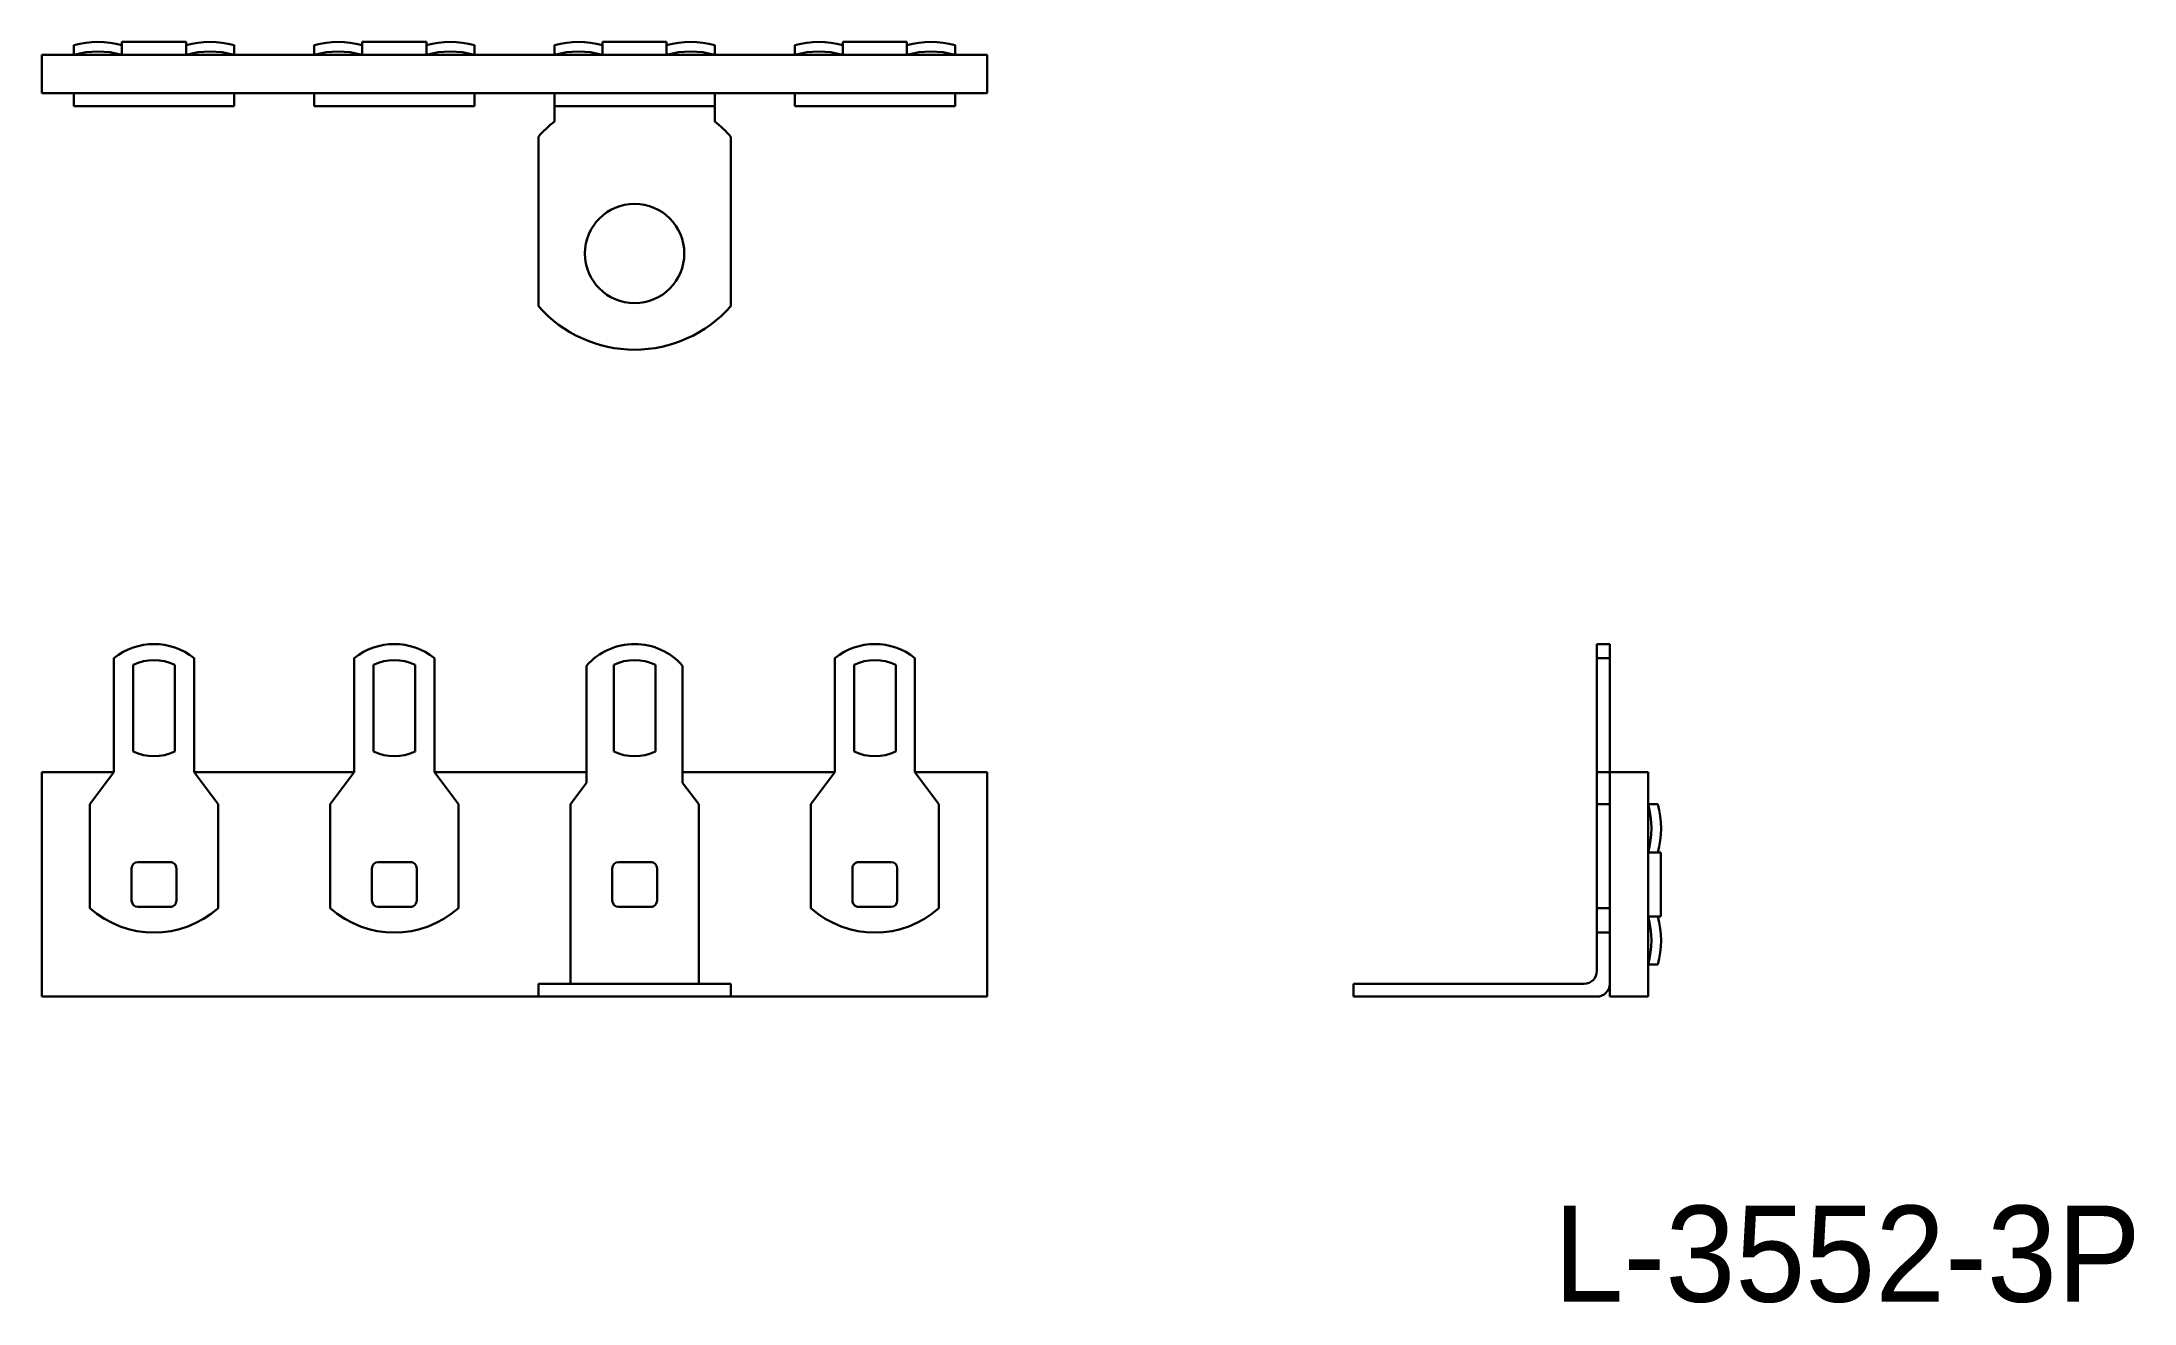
# Model space of a CAD drawing. Extents: x 5507 to 5572.3, y 7876.8 to 7916.1.
import ezdxf

# ---------------------------------------------------------------- set-up
doc = ezdxf.new("R2010")
doc.units = 0
doc.layers.add('AM_0 プロファイル（中）', color=7, linetype='CONTINUOUS', lineweight=30)
doc.styles.add('社内規格', font='HGSGothicM.ttf')

msp = doc.modelspace()

# ---------------------------------------------------------------- linework, layer by layer
at = {"layer": 'AM_0 プロファイル（中）', "ltscale": 0.5}
for p, q in [((5508.039, 7916.029), (5508.039, 7915.729)), ((5509.539, 7916.129), (5511.539, 7916.129)), ((5509.539, 7916.129), (5509.539, 7915.729)), ((5511.539, 7916.129), (5511.539, 7915.729)), ((5513.039, 7916.029), (5513.039, 7915.729)), ((5515.539, 7916.029), (5515.539, 7915.729)), ((5517.039, 7916.129), (5519.039, 7916.129)), ((5517.039, 7916.129), (5517.039, 7915.729)), ((5519.039, 7916.129), (5519.039, 7915.729)), ((5520.539, 7916.029), (5520.539, 7915.729)), ((5523.039, 7916.029), (5523.039, 7915.729)), ((5524.539, 7916.129), (5526.539, 7916.129)), ((5524.539, 7916.129), (5524.539, 7915.729)), ((5526.539, 7916.129), (5526.539, 7915.729)), ((5528.039, 7916.029), (5528.039, 7915.729)), ((5530.539, 7916.029), (5530.539, 7915.729)), ((5534.039, 7916.129), (5532.039, 7916.129)), ((5532.039, 7916.129), (5532.039, 7915.729)), ((5534.039, 7916.129), (5534.039, 7915.729)), ((5535.539, 7916.029), (5535.539, 7915.729)), ((5508.039, 7914.529), (5508.039, 7914.129)), ((5508.039, 7914.129), (5513.039, 7914.129)), ((5513.039, 7914.529), (5513.039, 7914.129)), ((5515.539, 7914.529), (5515.539, 7914.129)), ((5515.539, 7914.129), (5520.539, 7914.129)), ((5520.539, 7914.529), (5520.539, 7914.129)), ((5523.039, 7914.529), (5523.039, 7913.651)), ((5523.039, 7914.129), (5528.039, 7914.129)), ((5528.039, 7914.529), (5528.039, 7913.651)), ((5530.539, 7914.529), (5530.539, 7914.129)), ((5535.539, 7914.129), (5530.539, 7914.129)), ((5535.539, 7914.529), (5535.539, 7914.129)), ((5522.539, 7913.174), (5522.539, 7907.883)), ((5528.539, 7913.174), (5528.539, 7907.883)), ((5555.573, 7897.345), (5555.973, 7897.345)), ((5555.573, 7897.345), (5555.573, 7887.145)), ((5555.973, 7897.345), (5555.973, 7886.345)), ((5509.289, 7896.907), (5509.289, 7893.345)), ((5509.889, 7896.697), (5509.889, 7893.993)), ((5511.189, 7896.697), (5511.189, 7893.993)), ((5511.789, 7896.907), (5511.789, 7893.345)), ((5516.789, 7896.907), (5516.789, 7893.345)), ((5517.389, 7896.697), (5517.389, 7893.993)), ((5518.689, 7896.697), (5518.689, 7893.993)), ((5519.289, 7896.907), (5519.289, 7893.345)), ((5524.039, 7896.668), (5524.039, 7893.012)), ((5524.889, 7896.697), (5524.889, 7893.993)), ((5526.189, 7896.697), (5526.189, 7893.993)), ((5527.039, 7896.668), (5527.039, 7893.012)), ((5531.789, 7896.907), (5531.789, 7893.345)), ((5532.389, 7896.697), (5532.389, 7893.993)), ((5533.689, 7896.697), (5533.689, 7893.993)), ((5534.289, 7896.907), (5534.289, 7893.345)), ((5509.289, 7893.345), (5508.539, 7892.345)), ((5511.789, 7893.345), (5512.539, 7892.345)), ((5516.789, 7893.345), (5516.039, 7892.345)), ((5519.289, 7893.345), (5520.039, 7892.345)), ((5531.789, 7893.345), (5531.039, 7892.345)), ((5534.289, 7893.345), (5535.039, 7892.345)), ((5555.973, 7893.345), (5557.173, 7893.345)), ((5557.173, 7893.345), (5557.173, 7886.345)), ((5524.039, 7893.012), (5523.539, 7892.345)), ((5527.039, 7893.012), (5527.539, 7892.345)), ((5508.539, 7892.345), (5508.539, 7889.109)), ((5512.539, 7892.345), (5512.539, 7889.109)), ((5516.039, 7892.345), (5516.039, 7889.109)), ((5520.039, 7892.345), (5520.039, 7889.109)), ((5523.539, 7892.345), (5523.539, 7886.745)), ((5527.539, 7892.345), (5527.539, 7886.745)), ((5531.039, 7892.345), (5531.039, 7889.109)), ((5535.039, 7892.345), (5535.039, 7889.109)), ((5557.173, 7892.345), (5557.473, 7892.345)), ((5511.039, 7890.545), (5510.039, 7890.545)), ((5518.539, 7890.545), (5517.539, 7890.545)), ((5526.039, 7890.545), (5525.039, 7890.545)), ((5532.539, 7890.545), (5533.539, 7890.545)), ((5557.573, 7890.845), (5557.173, 7890.845)), ((5557.573, 7890.845), (5557.573, 7888.845)), ((5509.839, 7890.345), (5509.839, 7889.345)), ((5511.239, 7889.345), (5511.239, 7890.345)), ((5517.339, 7890.345), (5517.339, 7889.345)), ((5518.739, 7889.345), (5518.739, 7890.345)), ((5524.839, 7890.345), (5524.839, 7889.345)), ((5526.239, 7889.345), (5526.239, 7890.345)), ((5532.339, 7889.345), (5532.339, 7890.345)), ((5533.739, 7890.345), (5533.739, 7889.345)), ((5510.039, 7889.145), (5511.039, 7889.145)), ((5517.539, 7889.145), (5518.539, 7889.145)), ((5525.039, 7889.145), (5526.039, 7889.145)), ((5533.539, 7889.145), (5532.539, 7889.145)), ((5557.573, 7888.845), (5557.173, 7888.845)), ((5557.473, 7887.345), (5557.173, 7887.345)), ((5522.539, 7886.745), (5522.539, 7886.345)), ((5522.539, 7886.745), (5528.539, 7886.745)), ((5528.539, 7886.745), (5528.539, 7886.345)), ((5547.973, 7886.745), (5555.173, 7886.745)), ((5547.973, 7886.745), (5547.973, 7886.345)), ((5547.973, 7886.345), (5555.573, 7886.345)), ((5555.973, 7886.345), (5557.173, 7886.345))]:
    msp.add_line(p, q, dxfattribs=at)
at = {"layer": 'AM_0 プロファイル（中）'}
for p, q in [((5507.039, 7915.729), (5536.539, 7915.729)), ((5507.039, 7915.729), (5507.039, 7914.529)), ((5536.539, 7915.729), (5536.539, 7914.529)), ((5507.039, 7914.529), (5536.539, 7914.529)), ((5555.573, 7896.907), (5555.973, 7896.907)), ((5507.039, 7893.345), (5509.289, 7893.345)), ((5507.039, 7893.345), (5507.039, 7886.345)), ((5511.789, 7893.345), (5516.789, 7893.345)), ((5519.289, 7893.345), (5524.039, 7893.345)), ((5527.039, 7893.345), (5531.789, 7893.345)), ((5536.539, 7893.345), (5534.289, 7893.345)), ((5536.539, 7893.345), (5536.539, 7886.345)), ((5555.973, 7893.345), (5555.573, 7893.345)), ((5555.573, 7892.345), (5555.973, 7892.345)), ((5555.573, 7889.109), (5555.973, 7889.109)), ((5555.573, 7888.345), (5555.973, 7888.345)), ((5507.039, 7886.345), (5536.539, 7886.345))]:
    msp.add_line(p, q, dxfattribs=at)
at = {"layer": 'AM_0 プロファイル（中）', "ltscale": 0.5}
msp.add_circle((5525.539, 7909.529), 1.55, dxfattribs=at)
for centre, radius, start, end in [((5508.789, 7913.379), 2.754, 74.19716, 105.80279), ((5508.789, 7913.379), 2.754, 74.19716, 105.80279), ((5512.289, 7913.379), 2.754, 74.19722, 105.80284), ((5512.289, 7913.379), 2.754, 74.19722, 105.80284), ((5516.289, 7913.379), 2.754, 74.19716, 105.80279), ((5516.289, 7913.379), 2.754, 74.19716, 105.80279), ((5519.789, 7913.379), 2.754, 74.19722, 105.80284), ((5519.789, 7913.379), 2.754, 74.19722, 105.80284), ((5523.789, 7913.379), 2.754, 74.19716, 105.80279), ((5527.289, 7913.379), 2.754, 74.19722, 105.80284), ((5531.289, 7913.379), 2.754, 74.19716, 105.80278), ((5531.289, 7913.379), 2.754, 74.19716, 105.80278), ((5534.789, 7913.379), 2.754, 74.19721, 105.80284), ((5534.789, 7913.379), 2.754, 74.19721, 105.80284), ((5508.789, 7913.079), 2.754, 74.19723, 105.80277), ((5508.789, 7913.079), 2.754, 74.19723, 105.80277), ((5512.289, 7913.079), 2.754, 74.19723, 105.80277), ((5512.289, 7913.079), 2.754, 74.19723, 105.80277), ((5516.289, 7913.079), 2.754, 74.19723, 105.80277), ((5516.289, 7913.079), 2.754, 74.19723, 105.80277), ((5519.789, 7913.079), 2.754, 74.19723, 105.80277), ((5519.789, 7913.079), 2.754, 74.19723, 105.80277), ((5523.789, 7913.079), 2.754, 74.19723, 105.80277), ((5527.289, 7913.079), 2.754, 74.19723, 105.80277), ((5531.289, 7913.079), 2.754, 74.19723, 105.80277), ((5531.289, 7913.079), 2.754, 74.19723, 105.80277), ((5534.789, 7913.079), 2.754, 74.19723, 105.80277), ((5534.789, 7913.079), 2.754, 74.19723, 105.80277), ((5525.539, 7910.529), 4, 128.68224, 138.59037), ((5525.539, 7910.529), 4, 41.40962, 51.31787), ((5525.539, 7910.529), 4, 221.40963, 318.59038), ((5510.539, 7895.345), 2, 51.31782, 128.68219), ((5518.039, 7895.345), 2, 51.31782, 128.68219), ((5525.539, 7895.345), 2, 41.40963, 138.59038), ((5533.039, 7895.345), 2, 51.31781, 128.68218), ((5510.539, 7895.345), 1.5, 64.32071, 115.67929), ((5518.039, 7895.345), 1.5, 64.32071, 115.67929), ((5525.539, 7895.345), 1.5, 64.32071, 115.67929), ((5533.039, 7895.345), 1.5, 64.32071, 115.67929), ((5510.539, 7895.345), 1.5, 244.32071, 295.67929), ((5518.039, 7895.345), 1.5, 244.32071, 295.67929), ((5525.539, 7895.345), 1.5, 244.32071, 295.67929), ((5533.039, 7895.345), 1.5, 244.32071, 295.67929), ((5554.523, 7891.595), 2.754, 344.19723, 15.80276), ((5554.523, 7891.595), 2.754, 344.19723, 15.80276), ((5554.823, 7891.595), 2.754, 344.19716, 15.80278), ((5554.823, 7891.595), 2.754, 344.19716, 15.80278), ((5510.039, 7890.345), 0.2, 90, 180), ((5511.039, 7890.345), 0.2, 359.99999, 90), ((5517.539, 7890.345), 0.2, 90, 180), ((5518.539, 7890.345), 0.2, 359.99999, 90), ((5525.039, 7890.345), 0.2, 90, 180), ((5526.039, 7890.345), 0.2, 359.99999, 90), ((5532.539, 7890.345), 0.2, 90, 180.00001), ((5533.539, 7890.345), 0.2, 0, 90), ((5510.039, 7889.345), 0.2, 180, 270), ((5511.039, 7889.345), 0.2, 270, 0.00001), ((5517.539, 7889.345), 0.2, 180, 270), ((5518.539, 7889.345), 0.2, 270, 0.00001), ((5525.039, 7889.345), 0.2, 180, 270), ((5526.039, 7889.345), 0.2, 270, 0.00001), ((5532.539, 7889.345), 0.2, 179.99999, 270), ((5533.539, 7889.345), 0.2, 270, 0), ((5510.539, 7891.345), 3, 228.18969, 311.81032), ((5518.039, 7891.345), 3, 228.18969, 311.81032), ((5533.039, 7891.345), 3, 228.18968, 311.81031), ((5554.523, 7888.095), 2.754, 344.19723, 15.80276), ((5554.523, 7888.095), 2.754, 344.19723, 15.80276), ((5554.823, 7888.095), 2.754, 344.19722, 15.80284), ((5554.823, 7888.095), 2.754, 344.19722, 15.80284), ((5555.173, 7887.145), 0.4, 270, 0), ((5555.573, 7886.745), 0.4, 270, 0)]:
    msp.add_arc(centre, radius, start, end, dxfattribs=at)

# ---------------------------------------------------------------- texts
at = {"layer": 'AM_0 プロファイル（中）', "insert": (5554.221, 7879.825), "char_height": 3, "attachment_point": 1, "style": '社内規格'}
msp.add_mtext('L-3552-3P', dxfattribs=at)

doc.saveas('drawing.dxf')
